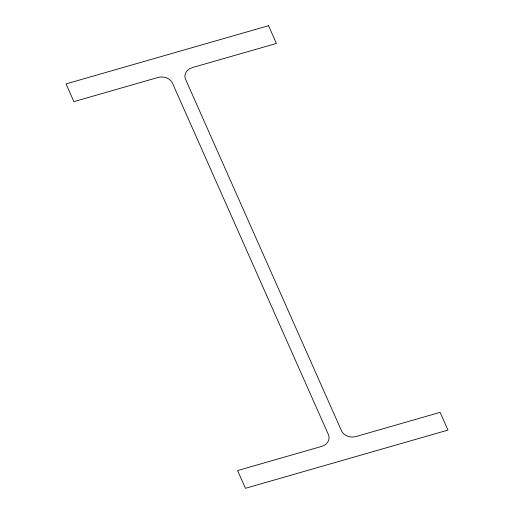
<?xml version="1.0" encoding="UTF-8"?>
<svg xmlns="http://www.w3.org/2000/svg" width="514" height="514" viewBox="0 0 514 514"><rect width="100%" height="100%" fill="white"/><g stroke="black" fill="none" stroke-linecap="round" stroke-linejoin="round"><path stroke-width="0.77" d="M268.552 25.7L66.023 83.904L73.894 101.637L157.978 77.473A11.302 9.271 2.3 0 1 172.479 83.178L328.395 434.593A11.302 9.271 2.3 0 1 321.668 446.403L237.577 470.567L245.448 488.3L447.977 430.096L440.106 412.363L356.022 436.527A11.302 9.271 2.3 0 1 341.521 430.822L185.605 79.407A11.302 9.271 2.3 0 1 192.332 67.597L276.423 43.433L268.552 25.7"/></g></svg>
